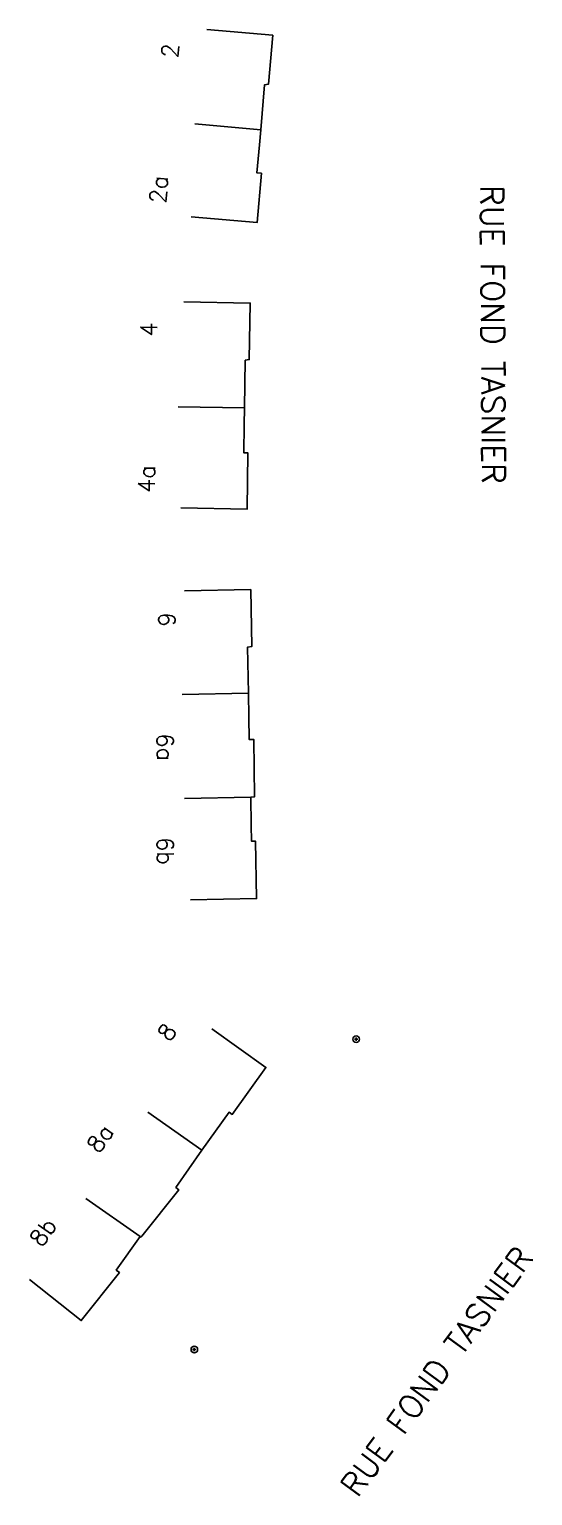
# Model space of a CAD drawing. Header units: millimetres. Extents: x 159000 to 159487, y 157000 to 157996.
# Drawn here: x 159324.6 to 159362.6, y 157447.7 to 157558.4 of the extents above; entities that cross this region are included whole.
import ezdxf
from ezdxf.enums import TextEntityAlignment as Align

# ---------------------------------------------------------------- set-up
doc = ezdxf.new("R2010")
doc.units = ezdxf.units.MM
doc.layers.get('0').update_dxf_attribs({"linetype": 'CONTINUOUS'})
for name, color, linetype in [('W0100', 7, 'CONTINUOUS'), ('W0856', 7, 'CONTINUOUS'), ('W0989', 7, 'CONTINUOUS'), ('W0991', 7, 'CONTINUOUS'), ('W1102', 7, 'CONTINUOUS')]:
    doc.layers.add(name, color=color, linetype=linetype)
doc.styles.get("Standard").update_dxf_attribs({"font": 'romans.shx', "width": 0.85})

# ---------------------------------------------------------------- blocks, each defined once
blk = doc.blocks.new('T856')
for p, q in [((-0.125, 0), (0.125, 0)), ((0, 0.125), (0, -0.125))]:
    blk.add_line(p, q)
blk.add_ellipse((0, 0), major_axis=(-0.177, 0.177), ratio=1, start_param=3.9269908, end_param=10.2101761)

msp = doc.modelspace()

# ---------------------------------------------------------------- linework, layer by layer
at = {"layer": 'W0100'}
for points in [[(159336.79, 157544.24), (159341.77, 157543.82), (159342.08, 157547.53), (159341.75, 157547.56), (159341.93, 157549.68), (159342.04, 157550.81), (159342.32, 157554.22), (159342.61, 157554.25), (159342.94, 157557.95), (159337.96, 157558.4)], [(159336, 157522.26), (159341, 157522.17), (159341.07, 157526.42), (159340.75, 157526.43), (159340.79, 157528.55), (159340.81, 157529.82), (159340.87, 157533.42), (159341.17, 157533.47), (159341.24, 157537.73), (159336.24, 157537.82)], [(159336.72, 157492.66), (159341.72, 157492.76), (159341.64, 157497.1), (159341.34, 157497.09), (159341.32, 157498.32), (159341.28, 157500.42), (159341.57, 157500.45), (159341.5, 157504.78), (159341.17, 157504.77), (159341.14, 157506.46), (159341.11, 157508.28), (159341.04, 157511.76), (159341.35, 157511.8), (159341.28, 157516.1), (159336.28, 157516.01)], [(159324.57, 157464.01), (159328.48, 157460.9), (159331.36, 157464.53), (159331.13, 157464.71), (159332.92, 157467.24), (159332.99, 157467.19), (159333.05, 157467.27), (159335.85, 157470.78), (159335.63, 157470.96), (159337.59, 157473.77), (159339.64, 157476.63), (159339.88, 157476.47), (159342.42, 157480.02), (159338.35, 157482.93)]]:
    msp.add_lwpolyline(points, dxfattribs=at)
at = {"layer": 'W1102'}
for points in [[(159342.04, 157550.81), (159337.06, 157551.27)], [(159340.81, 157529.82), (159335.81, 157529.9)], [(159341.11, 157508.28), (159336.11, 157508.18)], [(159341.28, 157500.42), (159336.28, 157500.33)], [(159337.59, 157473.77), (159333.5, 157476.64)], [(159332.92, 157467.24), (159328.82, 157470.11)]]:
    msp.add_lwpolyline(points, dxfattribs=at)

# ---------------------------------------------------------------- block references
at = {"layer": 'W0856'}
for p in [(159349.23, 157482.15), (159337.02, 157458.71)]:
    msp.add_blockref('T856', p, dxfattribs=at)

# ---------------------------------------------------------------- texts
at = {"layer": 'W0989'}
for rotation, p in [(270.3392, (159359.49, 157546.65)), (53.7036, (159348.63, 157447.96))]:
    msp.add_text('RUE FOND TASNIER', height=1.75, rotation=rotation, dxfattribs=at).set_placement(p, align=Align.MIDDLE_LEFT)
at = {"layer": 'W0991'}
for s, rotation, p in [('2', 84.8383, (159335.81, 157556.73)), ('2a', 85.2322, (159334.95, 157546.26)), ('4', 88.9838, (159334.2, 157535.72)), ('4a', 88.9377, (159334.04, 157524.43)), ('6', 270.9324, (159334.32, 157513.84)), ('6a', 271.2834, (159334.2, 157504.19)), ('6b', 271.2834, (159334.21, 157496.35)), ('8', 54.437, (159335.46, 157482.32)), ('8a', 54.437, (159330.42, 157474.3)), ('8b', 54.437, (159326.11, 157467.22))]:
    msp.add_text(s, height=1.25, rotation=rotation, dxfattribs=at).set_placement(p, align=Align.CENTER)

doc.saveas('drawing.dxf')
